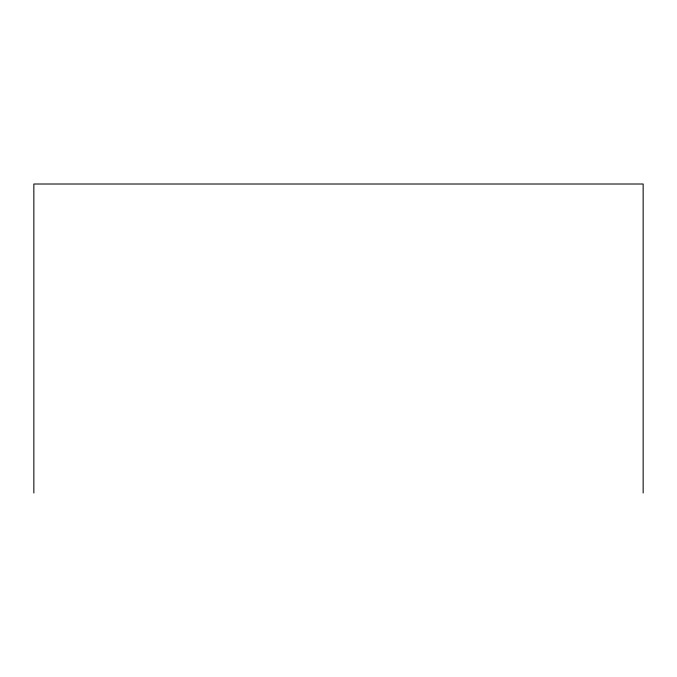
<?xml version="1.0" encoding="UTF-8"?>
<svg xmlns="http://www.w3.org/2000/svg" width="677" height="677" viewBox="0 0 677 677"><rect width="100%" height="100%" fill="white"/><g stroke="black" fill="none" stroke-linecap="round" stroke-linejoin="round"><path stroke-width="1.02" d="M643.15 492.991L643.15 184.009L33.85 184.009L33.85 492.991"/></g></svg>
